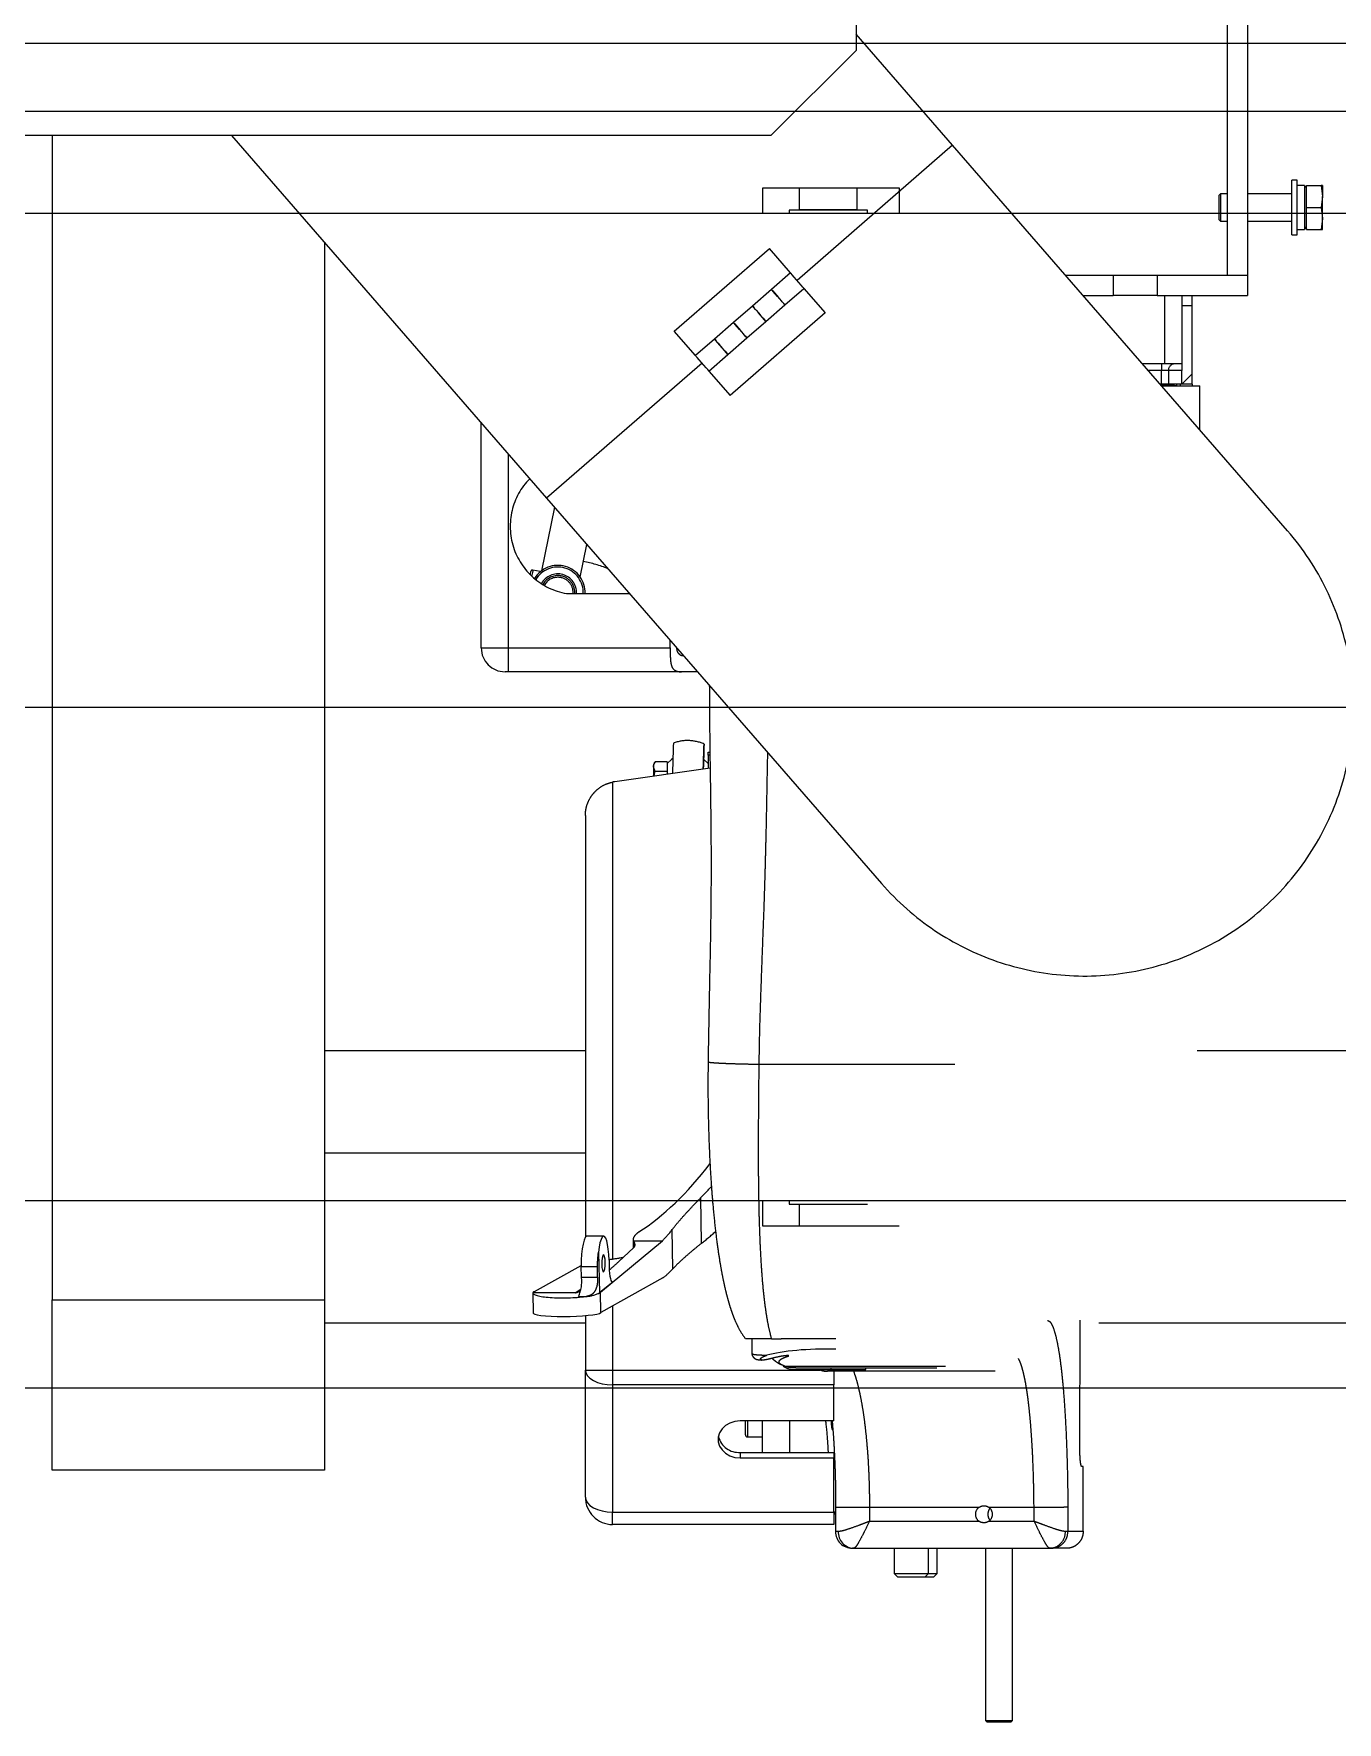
# Model space of a CAD drawing. Extents: x -681219 to -550379, y -242630 to -158199.
# Drawn here: x -670747.8 to -670364.9, y -209864.6 to -209368.5 of the extents above; entities that cross this region are included whole.
import ezdxf
from ezdxf.lldxf.tags import DXFTag

# ---------------------------------------------------------------- set-up
doc = ezdxf.new("R2010")
doc.units = 0
doc.header["$LTSCALE"] = 1000
doc.linetypes.add('DASHED2', pattern=[9.525, 6.35, -3.175])
doc.layers.get('0').update_dxf_attribs({"linetype": 'CONTINUOUS'})
doc.layers.add('center', color=253, linetype='CENTER2')
doc.layers.add('future', color=4, linetype='DASHED2', lineweight=0)
tags = doc.linetypes.add('CENTER2', pattern=[28.575, 19.05, -3.175, 3.175, -3.175]).pattern_tags.tags
tags[10:11] = [DXFTag(74, 4), DXFTag(75, 0), DXFTag(340, '0'), DXFTag(46, 0.0), DXFTag(50, 0.0), DXFTag(44, 0.0), DXFTag(45, 0.0)]
tags[8:9] = [DXFTag(74, 4), DXFTag(75, 0), DXFTag(340, '0'), DXFTag(46, 0.0), DXFTag(50, 0.0), DXFTag(44, 0.0), DXFTag(45, 0.0)]
tags[6:7] = [DXFTag(74, 4), DXFTag(75, 0), DXFTag(340, '0'), DXFTag(46, 0.0), DXFTag(50, 0.0), DXFTag(44, 0.0), DXFTag(45, 0.0)]
tags[4:5] = [DXFTag(74, 4), DXFTag(75, 0), DXFTag(340, '0'), DXFTag(46, 0.0), DXFTag(50, 0.0), DXFTag(44, 0.0), DXFTag(45, 0.0)]

# ---------------------------------------------------------------- blocks, each defined once
blk = doc.blocks.new('*U130')
at = {"color": 0, "linetype": 'ByBlock', "lineweight": -2}
for p, q in [((-1942.1, 303.38), (-1942.1, 126.88)), ((-1936.1, 303.38), (-1936.1, 126.88)), ((-2051.1, 252.88), (-2051.1, 192.88)), ((-3011.56, 195), (-1390.91, 195)), ((-2022.74, 165.04), (-2051.1, 197.67)), ((-2051.1, 192.88), (-2076.1, 167.88)), ((-1390.91, 175), (-3008.56, 175)), ((-2076.1, 167.88), (-2356.1, 167.88)), ((-2287.25, 167.88), (-2287.25, -174.12)), ((-2234.54, 167.88), (-2141.99, 61.39)), ((-2022.74, 165.04), (-2068.42, 125.34)), ((-1924.34, 51.82), (-2022.74, 165.04)), ((-1921.5, 154.77), (-1923.1, 154.77)), ((-1923.1, 138.77), (-1923.1, 154.77)), ((-1921.5, 138.77), (-1921.5, 154.77)), ((-2078.46, 152.5), (-2038.46, 152.5)), ((-2078.46, 145), (-2078.46, 152.5)), ((-2067.76, 152.5), (-2067.76, 146.1)), ((-2050.76, 146.1), (-2050.76, 152.5)), ((-2038.46, 152.5), (-2038.46, 145)), ((-1944, 150.77), (-1944.4, 150.37)), ((-1944.4, 143.17), (-1944.4, 150.37)), ((-1942.1, 150.77), (-1944, 150.77)), ((-1944, 150.77), (-1944, 142.77)), ((-1923.1, 150.77), (-1936.1, 150.77)), ((-1919.4, 153.21), (-1921.5, 153.21)), ((-1919.4, 153.21), (-1919.4, 140.33)), ((-1918.8, 153.11), (-1919.4, 152.51)), ((-1918.8, 153.27), (-1914.47, 153.27)), ((-1918.8, 146.77), (-1918.8, 153.27)), ((-1914.47, 153.27), (-1914.1, 150.02)), ((-1914.1, 150.02), (-1914.47, 146.77)), ((-1914.1, 153.27), (-1914.1, 150.02)), ((-1914.1, 143.52), (-1914.1, 150.02)), ((-2065.89, 145), (-3000.56, 145)), ((-2047.76, 146), (-2070.76, 146)), ((-2070.76, 146), (-2070.76, 145)), ((-2050.76, 146.1), (-2067.76, 146.1)), ((-2067.36, 146.1), (-2067.36, 146)), ((-2052.63, 145), (-2065.89, 145)), ((-1546.69, 145), (-2052.63, 145)), ((-2051.16, 146), (-2051.16, 146.1)), ((-2047.76, 145), (-2047.76, 146)), ((-1918.8, 146.77), (-1914.47, 146.77)), ((-1918.8, 140.27), (-1918.8, 146.77)), ((-1914.47, 146.77), (-1914.1, 143.52)), ((-1944.4, 143.17), (-1944, 142.77)), ((-1944, 142.77), (-1942.1, 142.77)), ((-1936.1, 142.77), (-1923.1, 142.77)), ((-1921.5, 140.33), (-1919.4, 140.33)), ((-1919.4, 141.04), (-1918.8, 140.44)), ((-1918.8, 140.27), (-1914.47, 140.27)), ((-1914.1, 143.52), (-1914.47, 140.27)), ((-1914.1, 140.27), (-1914.1, 143.52)), ((-2207.25, 136.47), (-2207.25, -174.12)), ((-2104.48, 110.43), (-2076.56, 134.7)), ((-2070.33, 127.53), (-2076.56, 134.7)), ((-1923.1, 138.77), (-1921.5, 138.77)), ((-2070.33, 127.53), (-2075.91, 122.68)), ((-1989.57, 126.88), (-1975.6, 126.88)), ((-1975.6, 126.88), (-1975.6, 120.88)), ((-1975.6, 126.88), (-1962.6, 126.88)), ((-1962.6, 126.88), (-1962.6, 120.88)), ((-1962.6, 126.88), (-1936.1, 126.88)), ((-1936.1, 126.88), (-1936.1, 120.88)), ((-2075.91, 122.68), (-2081.5, 117.83)), ((-2071.97, 118.15), (-2066.39, 123.01)), ((-2066.39, 123.01), (-2060.16, 115.84)), ((-1984.36, 120.88), (-1975.6, 120.88)), ((-1962.6, 120.88), (-1975.6, 120.88)), ((-1962.6, 120.88), (-1936.1, 120.88)), ((-1960.35, 100.88), (-1960.35, 120.88)), ((-1955.35, 120.88), (-1955.35, 100.88)), ((-1952.35, 117.88), (-1952.35, 120.88)), ((-2060.16, 115.84), (-2088.08, 91.56)), ((-2081.5, 117.83), (-2087.08, 112.97)), ((-2077.56, 113.3), (-2071.97, 118.15)), ((-1952.35, 117.88), (-1955.35, 117.88)), ((-1952.35, 97.88), (-1952.35, 117.88)), ((-2098.25, 103.26), (-2104.48, 110.43)), ((-2087.08, 112.97), (-2092.67, 108.12)), ((-2083.14, 108.44), (-2077.56, 113.3)), ((-2092.67, 108.12), (-2098.25, 103.26)), ((-2088.73, 103.59), (-2083.14, 108.44)), ((-2096.34, 101.07), (-2141.99, 61.39)), ((-2094.32, 98.73), (-2088.73, 103.59)), ((-1960.35, 100.88), (-1966.97, 100.88)), ((-1961.35, 100.88), (-1961.35, 98.88)), ((-1955.35, 100.88), (-1960.35, 100.88)), ((-1955.35, 100.88), (-1955.35, 98.88)), ((-2094.32, 98.73), (-2088.08, 91.56)), ((-1961.35, 98.88), (-1965.24, 98.88)), ((-1961.35, 94.88), (-1961.76, 94.88)), ((-1961.35, 94.7), (-1961.6, 94.7)), ((-1959.35, 98.88), (-1961.35, 98.88)), ((-1961.35, 94.88), (-1961.35, 98.88)), ((-1959.35, 94.88), (-1961.35, 94.88)), ((-1961.35, 94.7), (-1961.35, 94.41)), ((-1961.32, 94.38), (-1950.13, 94.38)), ((-1959.35, 98.88), (-1959.35, 94.88)), ((-1955.35, 98.88), (-1959.35, 98.88)), ((-1959.35, 94.66), (-1959.35, 94.88)), ((-1955.35, 94.88), (-1959.35, 94.88)), ((-1956.85, 94.27), (-1956.85, 94.88)), ((-1955.85, 94.88), (-1955.85, 94.38)), ((-1955.35, 94.88), (-1955.35, 98.88)), ((-1955.35, 94.88), (-1952.35, 97.88)), ((-1952.35, 94.88), (-1955.35, 94.88)), ((-1952.35, 94.88), (-1952.35, 97.88)), ((-1952.35, 94.88), (-1952.35, 94.38)), ((-1950.13, 81.5), (-1950.13, 94.38)), ((-2161.2, 17.38), (-2161.2, 83.49)), ((-2153.2, 17.38), (-2153.2, 74.29)), ((-2141.99, 61.39), (-2043.59, -51.82)), ((-2139.65, 58.7), (-2143.52, 40.04)), ((-2132.15, 38.22), (-2130.17, 47.79)), ((-2143.85, 39.81), (-2146.02, 40.26)), ((-2136.2, 33.38), (-2117.64, 33.38)), ((-2161.2, 17.38), (-2153.2, 17.38)), ((-2153.2, 17.38), (-2105.7, 17.38)), ((-2153.2, 10.38), (-2153.2, 17.38)), ((-2105.7, 17.38), (-2105.7, 19.63)), ((-2153.2, 10.38), (-2154.2, 10.38)), ((-2102.33, 10.38), (-2153.2, 10.38)), ((-2097.65, 10.38), (-2102.33, 10.38)), ((-2095.85, -13.96), (-2095.85, -13.96)), ((-2094.58, -13.25), (-2094.03, -13.25)), ((-2094.58, -14.16), (-2094.58, -13.25)), ((-2094.58, -14.16), (-2094.58, -18.06)), ((-2094.01, -14.16), (-2094.58, -14.16)), ((-2093.96, -17.98), (-2122, -21.92)), ((-2110.14, -16.05), (-2110.58, -16.83)), ((-2110.58, -16.83), (-2110.58, -17.5)), ((-2110.58, -17.5), (-2110.58, -20.31)), ((-2110.14, -18.94), (-2110.58, -17.5)), ((-2106.58, -16.05), (-2110.14, -16.05)), ((-2106.58, -18.94), (-2110.14, -18.94)), ((-2106.58, -16.05), (-2106.58, -16.63)), ((-2106.58, -16.63), (-2106.58, -18.36)), ((-2106.58, -18.36), (-2106.58, -18.94)), ((-2106.58, -18.94), (-2106.58, -19.75)), ((-2122.61, -22.02), (-2122.61, -162.13)), ((-2130.61, -31.82), (-2130.61, -155.74)), ((-2130.61, -101.02), (-2207.25, -101.02)), ((-1889.1, -101.02), (-1950.92, -101.02)), ((-2022.08, -105), (-2079.66, -105)), ((-2130.61, -131.02), (-2207.25, -131.02)), ((-1390.91, -145), (-3000.56, -145)), ((-2096.48, -157.51), (-2096.69, -144.11)), ((-2078.46, -152.5), (-2078.46, -145)), ((-2070.76, -145), (-2070.76, -146)), ((-2070.76, -146), (-2047.76, -146)), ((-2050.76, -146.1), (-2067.76, -146.1)), ((-2067.76, -146.1), (-2067.76, -152.5)), ((-2067.36, -146), (-2067.36, -146.1)), ((-2104.93, -165.01), (-2105.11, -153.5)), ((-2038.46, -152.5), (-2078.46, -152.5)), ((-2125.23, -155.43), (-2130.13, -155.39)), ((-2126.14, -171.87), (-2107.98, -156.78)), ((-2116.6, -158.59), (-2116.6, -158.96)), ((-2116.59, -156.47), (-2116.56, -158.59)), ((-2116.55, -156.78), (-2107.98, -156.78)), ((-2116.45, -157), (-2116.16, -157.48)), ((-2116.45, -157), (-2116.42, -158.79)), ((-2116.16, -157.48), (-2116.15, -158.43)), ((-2126.76, -160.16), (-2126.44, -172.09)), ((-2123.67, -162.52), (-2123.64, -164.47)), ((-2116.51, -158.88), (-2120.81, -162.88)), ((-2119.51, -161.67), (-2119.51, -161.63)), ((-2131.97, -164.12), (-2145.68, -171.76)), ((-2131.97, -164.12), (-2131.82, -164.04)), ((-2131.82, -164.3), (-2127.07, -164.34)), ((-2131.75, -167.44), (-2131.82, -164.3)), ((-2131.75, -167.44), (-2127.01, -167.48)), ((-2107.81, -167.71), (-2126.05, -177.88)), ((-2146.05, -172.1), (-2145.96, -178.03)), ((-2133.61, -172.03), (-2146.04, -172.03)), ((-2133.61, -172.03), (-2131.93, -170.98)), ((-2132.62, -173.12), (-2130.34, -173.13)), ((-2122.49, -168.83), (-2126.44, -172.09)), ((-2126.05, -177.88), (-2126.14, -171.87)), ((-2287.25, -224.12), (-2287.25, -174.12)), ((-2287.25, -174.12), (-2207.25, -174.12)), ((-2207.25, -174.12), (-2207.25, -224.12)), ((-2122.61, -175.96), (-2122.61, -194.75)), ((-2130.61, -181.02), (-2207.25, -181.02)), ((-2130.61, -178.75), (-2130.61, -194.75)), ((-1985.34, -218.12), (-1985.3, -180.11)), ((-1767.25, -181.02), (-1979.74, -181.02)), ((-2081.73, -185.62), (-2081.73, -189.89)), ((-2075.94, -185.62), (-2073.13, -185.62)), ((-2057.07, -185.62), (-2073.13, -185.62)), ((-2130.61, -194.75), (-2122.61, -194.75)), ((-2130.61, -232.12), (-2130.61, -194.75)), ((-2122.61, -194.75), (-2122.61, -199.11)), ((-2122.61, -194.75), (-2061.7, -194.75)), ((-2072.02, -193.61), (-2024.85, -193.61)), ((-2069.45, -194.62), (-2058.4, -194.62)), ((-2068.61, -194.08), (-2027.33, -194.08)), ((-2010.21, -195.12), (-2059.46, -195.12)), ((-2058.4, -194.62), (-2058.4, -194.08)), ((-2058.4, -194.62), (-2048.18, -194.62)), ((-2057.61, -195.12), (-2057.61, -199.11)), ((-2048.18, -194.62), (-2048.18, -194.08)), ((-2720.56, -200), (-1390.91, -200)), ((-2057.61, -199.11), (-2122.61, -199.11)), ((-2122.61, -199.11), (-2122.61, -236.49)), ((-2057.61, -209.69), (-2057.61, -199.11)), ((-2057.61, -209.69), (-2085.11, -209.69)), ((-2083.61, -210.12), (-2083.61, -209.69)), ((-2083.61, -213.75), (-2083.61, -210.12)), ((-2082.99, -209.69), (-2082.99, -214.37)), ((-2078.61, -218.95), (-2078.61, -209.69)), ((-2070.61, -209.69), (-2070.61, -218.95)), ((-2082.99, -214.37), (-2078.61, -214.37)), ((-2085.11, -218.95), (-2085.11, -220.59)), ((-2085.11, -218.95), (-2057.61, -218.95)), ((-2085.11, -220.59), (-2057.61, -220.59)), ((-2057.61, -218.95), (-2057.61, -220.59)), ((-2057.61, -236.49), (-2057.61, -220.59)), ((-1984.39, -223.12), (-1984.78, -223.12)), ((-1984.35, -242.1), (-1984.39, -223.12)), ((-2207.25, -224.12), (-2287.25, -224.12)), ((-2122.61, -236.49), (-2057.61, -236.49)), ((-2122.61, -240.12), (-2122.61, -236.49)), ((-2057.61, -236.49), (-2057.61, -240.12)), ((-2057.1, -237.12), (-2057.61, -237.12)), ((-2057.1, -235.11), (-2057.11, -242.16)), ((-2047.16, -235.12), (-2047.17, -239.12)), ((-2015.05, -235.12), (-2047.16, -235.12)), ((-1998.81, -235.12), (-2012.02, -235.12)), ((-1998.79, -239.12), (-1998.81, -235.12)), ((-2057.61, -240.12), (-2122.61, -240.12)), ((-2047.17, -239.12), (-2015.05, -239.12)), ((-2012.02, -239.12), (-1998.79, -239.12)), ((-2051.75, -247.12), (-1994.19, -247.12)), ((-2039.86, -247.12), (-2039.86, -254.56)), ((-2029.86, -254.56), (-2029.86, -247.12)), ((-2027.31, -254.56), (-2027.31, -247.12)), ((-2013.11, -247.12), (-2013.11, -297.72)), ((-2005.11, -297.72), (-2005.11, -247.12)), ((-1993.8, -247.12), (-1994.19, -247.12)), ((-1989.31, -247.12), (-1993.8, -247.12)), ((-2039.86, -254.56), (-2038.86, -255.56)), ((-2039.86, -254.56), (-2029.86, -254.56)), ((-2030.86, -255.56), (-2038.86, -255.56)), ((-2030.86, -255.56), (-2029.86, -254.56)), ((-2028.31, -255.56), (-2030.86, -255.56)), ((-2029.86, -254.56), (-2027.31, -254.56)), ((-2028.31, -255.56), (-2027.31, -254.56)), ((-2013.11, -297.72), (-2012.61, -298.22)), ((-2013.11, -297.72), (-2005.11, -297.72)), ((-2005.61, -298.22), (-2012.61, -298.22)), ((-2005.61, -298.22), (-2005.11, -297.72))]:
    blk.add_line(p, q, dxfattribs=at)
at = {"color": 0, "linetype": 'ByBlock', "lineweight": -2, "flags": 128}
for points in [[(-2066.39, 123.01), (-2066.45, 123.07), (-2066.74, 123.41), (-2067.24, 123.98), (-2067.89, 124.73), (-2068.6, 125.54), (-2069.27, 126.32), (-2069.83, 126.97), (-2070.2, 127.39), (-2070.33, 127.53)], [(-2075.91, 122.68), (-2075.86, 122.62), (-2075.57, 122.29), (-2075.05, 121.69), (-2074.38, 120.92), (-2073.65, 120.08), (-2072.96, 119.29), (-2072.41, 118.65), (-2072.06, 118.25), (-2071.97, 118.15)], [(-2071.97, 118.15), (-2072.02, 118.2), (-2072.29, 118.52), (-2072.78, 119.08), (-2073.43, 119.83), (-2074.14, 120.65), (-2074.83, 121.44), (-2075.4, 122.09), (-2075.78, 122.53), (-2075.91, 122.68), (-2075.91, 122.68)], [(-2077.56, 113.3), (-2077.65, 113.4), (-2077.99, 113.79), (-2078.55, 114.43), (-2079.24, 115.23), (-2079.97, 116.07), (-2080.64, 116.84), (-2081.15, 117.43), (-2081.45, 117.77), (-2081.5, 117.83)], [(-2081.5, 117.83), (-2081.5, 117.83), (-2081.36, 117.67), (-2080.99, 117.24), (-2080.42, 116.58), (-2079.73, 115.79), (-2079.02, 114.97), (-2078.37, 114.23), (-2077.88, 113.66), (-2077.6, 113.35), (-2077.56, 113.3)], [(-2087.08, 112.97), (-2087.03, 112.91), (-2086.74, 112.58), (-2086.22, 111.98), (-2085.55, 111.21), (-2084.82, 110.37), (-2084.13, 109.58), (-2083.58, 108.94), (-2083.23, 108.54), (-2083.14, 108.44)], [(-2083.14, 108.44), (-2083.19, 108.49), (-2083.46, 108.81), (-2083.95, 109.37), (-2084.6, 110.12), (-2085.31, 110.94), (-2086, 111.73), (-2086.57, 112.39), (-2086.95, 112.82), (-2087.08, 112.97), (-2087.08, 112.97)], [(-2088.73, 103.59), (-2088.82, 103.69), (-2089.16, 104.08), (-2089.72, 104.72), (-2090.41, 105.52), (-2091.14, 106.36), (-2091.81, 107.13), (-2092.32, 107.72), (-2092.62, 108.06), (-2092.67, 108.12)], [(-2092.67, 108.12), (-2092.67, 108.12), (-2092.53, 107.96), (-2092.16, 107.53), (-2091.59, 106.88), (-2090.9, 106.08), (-2090.19, 105.26), (-2089.54, 104.52), (-2089.05, 103.95), (-2088.77, 103.64), (-2088.73, 103.59)], [(-2094.32, 98.73), (-2094.37, 98.8), (-2094.66, 99.13), (-2095.17, 99.71), (-2095.81, 100.46), (-2096.52, 101.27), (-2097.2, 102.05), (-2097.76, 102.69), (-2098.12, 103.12), (-2098.25, 103.26)], [(-2146.82, 38.9), (-2146.76, 39.17), (-2146.65, 39.69), (-2146.61, 39.87)], [(-2146.02, 40.26), (-2146.06, 40.08), (-2146.17, 39.55), (-2146.35, 38.71), (-2146.39, 38.49)], [(-2104.76, -10.58), (-2104.76, -10.75), (-2104.78, -11.28), (-2104.8, -12.16), (-2104.84, -13.36), (-2104.88, -14.83), (-2104.93, -16.54), (-2104.99, -18.41), (-2105.02, -19.53)], [(-2095.98, -18.26), (-2095.94, -16.8), (-2095.89, -15.1), (-2095.84, -13.62), (-2095.81, -12.42), (-2095.78, -11.54), (-2095.76, -11.01), (-2095.76, -10.84), (-2095.76, -11.04), (-2095.78, -11.61), (-2095.81, -12.52), (-2095.84, -13.74), (-2095.89, -15.24), (-2095.89, -15.35)], [(-2095.89, -15.35), (-2095.88, -14.89), (-2095.85, -13.92), (-2095.83, -13.27), (-2095.82, -12.98), (-2095.82, -13.06), (-2095.84, -13.5), (-2095.86, -14.29), (-2095.89, -15.39), (-2095.93, -16.76), (-2095.98, -18.26)], [(-2095.89, -15.35), (-2095.87, -14.56), (-2095.85, -14.08), (-2095.85, -13.97), (-2095.86, -14.24), (-2095.88, -14.87), (-2095.91, -15.82), (-2095.94, -17.07), (-2095.98, -18.26)], [(-2104.89, -15.08), (-2105.34, -15.39), (-2106.58, -16.54)], [(-2095.98, -18.26), (-2095.95, -17.44), (-2095.92, -16.33), (-2095.9, -15.54), (-2095.88, -15.09), (-2095.88, -15), (-2095.89, -15.3), (-2095.89, -15.35)], [(-2094.58, -16.54), (-2095.83, -15.39), (-2095.89, -15.35)], [(-2130.13, -155.39), (-2130.32, -155.44), (-2130.67, -155.84), (-2131.01, -156.62), (-2131.3, -157.74), (-2131.54, -159.14), (-2131.71, -160.76), (-2131.81, -162.51), (-2131.82, -164.3)], [(-2123.67, -162.52), (-2123.74, -160.83), (-2123.87, -159.26), (-2124.08, -157.89), (-2124.34, -156.77), (-2124.65, -155.97), (-2124.99, -155.52), (-2125.34, -155.45), (-2125.69, -155.74), (-2126.02, -156.4), (-2126.32, -157.39), (-2126.57, -158.66), (-2126.76, -160.16)], [(-2116.56, -158.6), (-2116.53, -158.73), (-2116.47, -158.84)], [(-2125.81, -163.71), (-2125.75, -164.64), (-2125.63, -165.39), (-2125.46, -165.83), (-2125.26, -165.91), (-2125.07, -165.62), (-2124.91, -164.99), (-2124.81, -164.12), (-2124.79, -163.15), (-2124.84, -162.22), (-2124.97, -161.47), (-2125.14, -161.03), (-2125.34, -160.95), (-2125.53, -161.24), (-2125.68, -161.87), (-2125.78, -162.74), (-2125.81, -163.71)], [(-2123.64, -164.47), (-2123.6, -165.46), (-2123.53, -166.39), (-2123.41, -167.21), (-2123.27, -167.9), (-2123.09, -168.42), (-2122.9, -168.76), (-2122.7, -168.9), (-2122.49, -168.83)], [(-2145.96, -178.03), (-2145.9, -178.16), (-2145.5, -178.36), (-2144.75, -178.55), (-2143.67, -178.71), (-2142.3, -178.85), (-2140.7, -178.94), (-2138.93, -179), (-2137.04, -179.02), (-2135.11, -178.99), (-2133.22, -178.92), (-2131.42, -178.81), (-2129.8, -178.67), (-2128.4, -178.5), (-2127.29, -178.31), (-2126.49, -178.1), (-2126.05, -177.88)], [(-2130.61, -194.75), (-2130.46, -195.6), (-2130, -196.42), (-2129.26, -197.17), (-2128.27, -197.83), (-2127.06, -198.38), (-2125.67, -198.78), (-2124.17, -199.03), (-2122.61, -199.11)], [(-2085.11, -209.69), (-2086.67, -209.85), (-2088.13, -210.32), (-2089.42, -211.06), (-2090.46, -212.05), (-2091.19, -213.21), (-2091.56, -214.48), (-2091.56, -215.8), (-2091.19, -217.07), (-2090.46, -218.23), (-2089.42, -219.22), (-2088.13, -219.96), (-2086.67, -220.43), (-2085.11, -220.59)], [(-2130.61, -232.12), (-2130.46, -232.97), (-2130, -233.79), (-2129.26, -234.55), (-2128.27, -235.21), (-2127.06, -235.75), (-2125.67, -236.16), (-2124.17, -236.4), (-2122.61, -236.49)], [(-1988.83, -242.08), (-1987.72, -242.09), (-1984.35, -242.1)]]:
    blk.add_lwpolyline(points, dxfattribs=at)
at = {"color": 0, "linetype": 'ByBlock', "lineweight": -2}
for centre, radius, start, end in [((-1957.35, 98.88), 2, 90, 180), ((-1960.68, 74.14), 20.57, 79.6627, 91.8694), ((-2132.7, 53.07), 20, 135.4526, 259.9213), ((-1983.97, 0), 79, 220.9955, 40.9955), ((-2146.13, 39.77), 0.5, 78.3078, 168.3078), ((-2138.71, 33.64), 8, 358.0965, 149.0132), ((-2138.71, 33.64), 7.5, 357.9695, 149.5744), ((-2140.32, -1.26), 45, 68.7203, 78.3078), ((-2138.71, 33.64), 5.5, 357.2307, 151.5124), ((-2138.71, 33.64), 5, 87.2037, 151.8771), ((-2138.71, 33.64), 4.5, 87.2037, 152.1632), ((-2138.71, 33.64), 4.5, 356.6146, 87.2037), ((-2138.71, 33.64), 5, 356.9535, 87.2037), ((-2154.2, 17.38), 7, 180, 270), ((-2100.58, -21.83), 12, 88.3185, 110.3428), ((-2100.58, -21.83), 12, 66.2942, 88.3185), ((-2120.61, -31.82), 10, 98, 101.537), ((-2132, -94.7), 68.09, 277.0076, 280.5708), ((-2142.5, -168.68), 10.83, 335.8314, 6.611), ((-2145.51, -172.37), 0.632, 104.9934, 147.0381), ((-2131.24, -161.94), 11.23, 274.5957, 295.3125), ((-2085.51, -212.73), 6.23, 194.7998, 273.6734), ((-2082.99, -213.75), 0.625, 180, 270), ((-2122.61, -232.12), 8, 180, 270), ((-2052.17, -242.12), 5, 180.1519, 270.0054), ((-2051.53, -242.32), 4.81, 177.5257, 267.3912), ((-1994.41, -242.32), 4.81, 272.6269, 2.7774)]:
    blk.add_arc(centre, radius, start, end, dxfattribs=at)
for centre, major_axis, ratio, start_param, end_param in [((-2130.32, 58.92), (7.89, 219.98), 0.398701, 3.407241, 3.656614), ((-2124.38, 58.92), (7.89, 219.98), 0.398701, 3.551238, 3.588568), ((-2115.13, 58.92), (1.81, 220), 0.204191, 3.341393, 3.406559), ((-2086.6, -155.84), (29.99, 0.7), 0.167009, 3.191107, 3.235119), ((-2146.01, -158.64), (29.99, 0.7), 0.167009, 6.097346, 6.376711), ((-2123.89, 118.32), (10.4, 289.97), 0.398701, 3.469776, 3.506571), ((-2123.78, -162.88), (10.18, 9.03), 0.14701, 4.599639, 4.876788), ((-2139.15, -58.39), (-13.87, 595.87), 0.016394, 4.527895, 4.533252), ((-2115.33, 118.32), (2.38, 290), 0.204191, 3.308959, 3.358198), ((-2136.05, -171.87), (10, 0.23), 0.167009, 3.099246, 5.29398), ((-2123.78, -162.88), (10.18, 9.03), 0.14701, 3.305992, 3.652455), ((-2136.05, -171.87), (10, 0.23), 0.167009, 5.884756, 6.145239), ((-2056.73, -194.12), (25, -0.78), 0.217772, 1.591219, 2.545943), ((-2069.45, -189.62), (0, 5), 0.990946, 2.471134, 3.141593), ((-2059.46, -188.12), (0, 7), 0.990946, 2.761341, 3.141593), ((-2013.53, -237.12), (-2.52, 0), 0.990795, 5.35589, 7.210481), ((-2013.53, -237.12), (-2.52, 0), 0.990795, 2.214297, 4.068888)]:
    blk.add_ellipse(centre, major_axis=major_axis, ratio=ratio, start_param=start_param, end_param=end_param, dxfattribs=at)
for points, knots in [([(-1914.1, 153.27), (-1914.17, 153.27), (-1914.24, 153.27), (-1914.46, 153.27), (-1914.47, 153.27)], [0, 0, 0, 0, 0.973002, 1, 1, 1, 1]), ([(-1914.47, 140.27), (-1914.46, 140.27), (-1914.24, 140.27), (-1914.17, 140.27), (-1914.1, 140.27)], [0, 0, 0, 0, 0.026998, 1, 1, 1, 1]), ([(-2105.7, 17.38), (-2105.7, 16.6), (-2105.69, 15.04), (-2105.57, 12.97), (-2105.12, 11.46), (-2104.22, 10.62), (-2103.2, 10.39), (-2102.51, 10.38), (-2102.33, 10.38)], [0, 0, 0, 0, 0.196161, 0.392461, 0.583909, 0.761664, 0.937858, 1, 1, 1, 1]), ([(-2101.67, 15), (-2101.95, 15.03), (-2102.48, 15.07), (-2103.1, 15.54), (-2103.52, 16.17), (-2103.69, 16.84), (-2103.71, 17.23), (-2103.71, 17.38)], [0, 0, 0, 0, 0.242877, 0.480038, 0.71917, 0.890844, 1, 1, 1, 1]), ([(-2094.2, 6.4), (-2094.17, 1.26), (-2094.11, -9.51), (-2093.85, -25.01), (-2093.68, -40.32), (-2093.69, -55.2), (-2093.92, -70.84), (-2094.3, -87.3), (-2094.47, -98.56), (-2094.57, -104.34)], [0, 0, 0, 0, 0.139113, 0.291889, 0.419736, 0.553898, 0.694931, 0.843399, 1, 1, 1, 1]), ([(-2077.12, -13.25), (-2077.13, -13.85), (-2077.19, -16.52), (-2077.28, -21.49), (-2077.39, -27.77), (-2077.51, -33.81), (-2077.63, -39.28), (-2077.76, -44.51), (-2077.93, -50.71), (-2078.18, -58.48), (-2078.52, -67.68), (-2078.89, -77.42), (-2079.24, -86.96), (-2079.51, -96.22), (-2079.61, -102.17), (-2079.66, -105)], [0, 0, 0, 0, 0.019763, 0.087151, 0.162695, 0.224902, 0.284529, 0.341576, 0.396045, 0.487235, 0.59563, 0.697042, 0.805573, 0.907668, 1, 1, 1, 1]), ([(-2110.58, -17.5), (-2110.58, -17.46), (-2110.58, -16.98), (-2110.35, -16.5), (-2110.14, -16.05)], [0, 0, 0, 0, 0.070188, 1, 1, 1, 1]), ([(-2110.39, -20.29), (-2110.37, -20.05), (-2110.33, -19.6), (-2110.2, -19.16), (-2110.14, -18.94)], [0, 0, 0, 0, 0.508278, 1, 1, 1, 1]), ([(-2130.61, -31.82), (-2130.61, -31.82), (-2130.61, -31.27), (-2130.51, -30.09), (-2130.04, -28.28), (-2129.21, -26.6), (-2128.14, -25.17), (-2126.82, -23.91), (-2125.02, -22.7), (-2123.41, -22.25), (-2122.61, -22.02)], [0, 0, 0, 0, 0.001237, 0.134743, 0.29422, 0.457863, 0.574111, 0.693277, 0.846156, 1, 1, 1, 1]), ([(-2094.57, -104.34), (-2094.59, -107.13), (-2094.63, -112.54), (-2094.53, -120.35), (-2094.32, -127.6), (-2094.02, -134.27), (-2093.65, -140.31), (-2093.16, -146.54), (-2092.54, -152.68), (-2091.82, -158.44), (-2091.12, -163.01), (-2090.5, -166.47), (-2089.97, -169.06), (-2089.5, -171.14), (-2089.03, -173.06), (-2088.51, -174.92), (-2087.99, -176.6), (-2087.47, -178.12), (-2086.88, -179.67), (-2086.05, -181.56), (-2085, -183.6), (-2084.11, -184.84), (-2083.66, -185.47)], [0, 0, 0, 0, 0.077218, 0.149883, 0.218959, 0.284416, 0.345468, 0.402484, 0.480966, 0.550061, 0.609225, 0.658758, 0.694988, 0.725779, 0.757074, 0.78907, 0.821791, 0.848063, 0.87715, 0.91298, 0.956027, 1, 1, 1, 1]), ([(-2079.66, -105), (-2080.65, -104.98), (-2082.7, -104.95), (-2085.74, -104.87), (-2088.63, -104.78), (-2091.15, -104.67), (-2093.05, -104.54), (-2094.2, -104.43), (-2094.41, -104.37), (-2094.49, -104.34)], [0, 0, 0, 0, 0.135574, 0.280996, 0.433816, 0.59062, 0.747427, 0.900245, 1, 1, 1, 1]), ([(-2079.66, -105), (-2079.68, -107.23), (-2079.73, -111.52), (-2079.78, -117.62), (-2079.81, -122.14), (-2079.83, -125.25), (-2079.83, -127.15), (-2079.83, -128.96), (-2079.84, -130.67), (-2079.83, -132.29), (-2079.82, -135.34), (-2079.79, -139.72), (-2079.71, -145.25), (-2079.59, -150.4), (-2079.43, -155.16), (-2079.21, -160.18), (-2078.9, -165.35), (-2078.48, -170.54), (-2077.97, -175.18), (-2077.38, -179.24), (-2076.72, -182.78), (-2076.2, -184.68), (-2075.94, -185.62)], [0, 0, 0, 0, 0.06423, 0.123206, 0.176927, 0.196597, 0.215455, 0.233502, 0.250738, 0.267163, 0.282777, 0.344077, 0.403354, 0.460611, 0.515851, 0.569077, 0.643295, 0.716429, 0.78849, 0.859487, 0.929959, 1, 1, 1, 1]), ([(-2105.11, -153.5), (-2104.59, -152.85), (-2103.56, -151.53), (-2101.58, -149.28), (-2099.33, -146.83), (-2097.57, -145.02), (-2096.69, -144.11)], [0, 0, 0, 0, 0.248399, 0.496803, 0.748399, 1, 1, 1, 1]), ([(-2114.91, -154.17), (-2115.31, -154.5), (-2116.12, -155.18), (-2116.62, -156.05), (-2116.57, -156.56), (-2116.55, -156.78)], [0, 0, 0, 0, 0.354363, 0.715717, 1, 1, 1, 1]), ([(-2096.48, -157.51), (-2097.36, -158.22), (-2099.12, -159.63), (-2101.37, -161.58), (-2103.36, -163.4), (-2104.41, -164.47), (-2104.93, -165.01)], [0, 0, 0, 0, 0.248613, 0.497222, 0.748612, 1, 1, 1, 1]), ([(-2127.07, -164.34), (-2127.04, -163.43), (-2126.99, -161.99), (-2126.82, -160.66), (-2126.76, -160.16)], [0, 0, 0, 0, 0.629296, 1, 1, 1, 1]), ([(-2127.01, -167.48), (-2127.01, -168.03), (-2127.03, -169.12), (-2127.35, -170.68), (-2127.97, -171.93), (-2128.92, -172.76), (-2129.78, -173.05), (-2130.29, -173.13), (-2130.34, -173.13)], [0, 0, 0, 0, 0.196394, 0.392896, 0.58629, 0.775897, 0.975611, 1, 1, 1, 1]), ([(-1994.85, -180.19), (-1994.58, -180.28), (-1994.05, -180.46), (-1993.27, -181.94), (-1992.53, -184.24), (-1991.82, -187.44), (-1991.17, -191.47), (-1990.6, -196.24), (-1990.1, -201.65), (-1989.68, -207.62), (-1989.35, -214.07), (-1989.1, -220.86), (-1988.93, -227.91), (-1988.9, -232.69), (-1988.88, -235.08)], [0, 0, 0, 0, 0.084506, 0.168709, 0.252251, 0.335526, 0.419332, 0.502371, 0.585633, 0.668624, 0.751295, 0.834469, 0.917104, 1, 1, 1, 1]), ([(-2075.94, -185.62), (-2076.46, -185.62), (-2077.49, -185.62), (-2079.08, -185.62), (-2080.42, -185.62), (-2081.47, -185.62), (-2082.27, -185.62), (-2082.88, -185.62), (-2083.44, -185.62), (-2083.51, -185.62), (-2083.57, -185.62)], [0, 0, 0, 0, 0.0755416, 0.150854, 0.2665564, 0.3655128, 0.4669218, 0.5983723, 0.7299574, 1, 1, 1, 1]), ([(-2081.7, -189.88), (-2081.68, -190.04), (-2081.65, -190.42), (-2081.42, -190.8), (-2081.22, -191.04), (-2081.08, -191.18), (-2080.89, -191.34), (-2080.62, -191.5), (-2080.2, -191.66), (-2079.73, -191.74), (-2079.09, -191.78), (-2078.78, -191.81)], [0, 0, 0, 0, 0.054366, 0.121067, 0.145535, 0.164373, 0.193812, 0.290212, 0.425842, 0.723453, 1, 1, 1, 1]), ([(-2081.65, -189.89), (-2081.66, -189.93), (-2081.68, -190.03), (-2081.06, -190.18), (-2080.06, -190.26), (-2078.93, -190.33), (-2077.87, -190.39), (-2077.33, -190.42)], [0, 0, 0, 0, 0.162627, 0.446018, 0.606337, 0.801778, 1, 1, 1, 1]), ([(-2072.02, -193.61), (-2072.34, -193.49), (-2073.25, -193.15), (-2073.74, -192.6), (-2073.68, -192.05), (-2073.27, -191.61), (-2072.53, -191.19), (-2071.7, -190.89), (-2071.12, -190.7), (-2070.94, -190.62), (-2070.88, -190.58), (-2070.87, -190.56), (-2070.88, -190.54), (-2070.91, -190.53), (-2070.96, -190.52), (-2071.04, -190.51), (-2071.23, -190.51), (-2071.87, -190.55), (-2072.8, -190.67), (-2074.27, -190.93), (-2075.73, -191.3), (-2076.96, -191.62), (-2077.82, -191.78), (-2078.14, -191.82), (-2078.42, -191.83), (-2078.61, -191.83), (-2078.77, -191.82), (-2078.91, -191.79), (-2079.06, -191.74), (-2079.23, -191.6), (-2079.17, -191.35), (-2078.79, -191.03), (-2078.15, -190.71), (-2077.6, -190.51), (-2077.33, -190.42)], [0, 0, 0, 0, 0.054169, 0.15598, 0.22018, 0.284446, 0.349492, 0.414623, 0.43856, 0.449041, 0.453065, 0.457115, 0.45884, 0.460583, 0.462127, 0.464092, 0.46761, 0.478774, 0.524755, 0.570253, 0.661174, 0.74061, 0.754244, 0.768953, 0.775119, 0.781353, 0.785645, 0.789928, 0.796548, 0.80919, 0.847779, 0.899864, 0.952117, 1, 1, 1, 1]), ([(-2075.75, -191.31), (-2075.67, -191.38), (-2075.51, -191.53), (-2075.22, -191.79), (-2074.89, -192.06), (-2074.37, -192.45), (-2073.73, -192.86), (-2073.26, -193.06), (-2073.01, -193.18)], [0, 0, 0, 0, 0.084055, 0.172861, 0.272714, 0.385487, 0.663071, 1, 1, 1, 1]), ([(-1998.81, -235.12), (-1998.83, -233.21), (-1998.87, -229.36), (-1999.04, -223.65), (-1999.25, -218.84), (-1999.48, -214.9), (-1999.7, -211.79), (-1999.95, -208.8), (-2000.24, -205.97), (-2000.51, -203.64), (-2000.77, -201.74), (-2001, -200.2), (-2001.25, -198.71), (-2001.53, -197.28), (-2001.82, -195.94), (-2002.14, -194.69), (-2002.5, -193.44), (-2002.92, -192.27), (-2003.23, -191.69), (-2003.38, -191.4)], [0, 0, 0, 0, 0.095338, 0.191595, 0.288789, 0.347591, 0.406743, 0.466249, 0.526112, 0.586338, 0.624351, 0.663711, 0.704417, 0.746471, 0.789875, 0.834628, 0.880732, 0.941555, 1, 1, 1, 1]), ([(-2072.02, -193.61), (-2071.45, -193.76), (-2070.38, -194.04), (-2069.16, -194.05), (-2068.61, -194.06)], [0, 0, 0, 0, 0.540428, 1, 1, 1, 1]), ([(-2051.82, -195.12), (-2051.63, -195.65), (-2051.25, -196.73), (-2050.71, -198.63), (-2050.21, -200.71), (-2049.68, -203.22), (-2049.14, -206.24), (-2048.62, -209.85), (-2048.19, -213.61), (-2047.82, -217.6), (-2047.52, -221.8), (-2047.31, -226.2), (-2047.18, -230.65), (-2047.17, -233.64), (-2047.16, -235.12)], [0, 0, 0, 0, 0.068191, 0.13983, 0.20848, 0.274142, 0.367939, 0.459403, 0.548552, 0.635409, 0.727846, 0.819402, 0.910109, 1, 1, 1, 1]), ([(-2060.06, -209.69), (-2060.05, -209.81), (-2059.78, -211.96), (-2059.53, -215.15), (-2059.34, -218.27), (-2059.3, -218.95)], [0, 0, 0, 0, 0.044503, 0.79034, 1, 1, 1, 1]), ([(-2058.37, -209.69), (-2058.37, -209.76), (-2058.39, -210.06), (-2058.38, -210.62), (-2058.34, -211.27), (-2058.26, -211.79), (-2058.16, -212.15), (-2058.09, -212.2), (-2058.05, -212.22)], [0, 0, 0, 0, 0.059332, 0.246132, 0.432472, 0.619772, 0.809022, 1, 1, 1, 1]), ([(-2057.96, -212.22), (-2057.96, -212.2), (-2057.97, -212.16), (-2057.97, -211.8), (-2058, -211.27), (-2058.06, -210.61), (-2058.12, -210.06), (-2058.15, -209.76), (-2058.16, -209.69)], [0, 0, 0, 0, 0.18671, 0.375415, 0.564393, 0.752478, 0.941463, 1, 1, 1, 1]), ([(-2058.12, -209.69), (-2058.09, -210.02), (-2058.04, -210.47), (-2058.01, -210.95), (-2058, -211.08)], [0, 0, 0, 0, 0.731172, 1, 1, 1, 1]), ([(-2058, -211.08), (-2057.91, -212.23), (-2057.71, -214.78), (-2057.47, -219.06), (-2057.26, -223.96), (-2057.12, -229.37), (-2057.11, -233.16), (-2057.1, -235.11)], [0, 0, 0, 0, 0.155691, 0.343189, 0.546532, 0.765559, 1, 1, 1, 1]), ([(-1984.78, -223.12), (-1984.85, -223.07), (-1984.97, -222.96), (-1985.14, -222.09), (-1985.27, -220.83), (-1985.33, -219.42), (-1985.34, -218.49), (-1985.34, -218.12)], [0, 0, 0, 0, 0.214766, 0.429536, 0.644284, 0.85897, 1, 1, 1, 1]), ([(-2057.61, -236.22), (-2057.56, -236.41), (-2057.4, -237.02), (-2057.21, -237.08), (-2057.08, -237.12)], [0, 0, 0, 0, 0.3064593, 1, 1, 1, 1]), ([(-2047.16, -235.12), (-2047.82, -235.12), (-2049.19, -235.12), (-2051.21, -235.12), (-2053.14, -235.12), (-2054.82, -235.12), (-2056.09, -235.11), (-2056.89, -235.11), (-2057.03, -235.11), (-2057.1, -235.11)], [0, 0, 0, 0, 0.132679, 0.275008, 0.424582, 0.578064, 0.731545, 0.881121, 1, 1, 1, 1]), ([(-2015.05, -235.12), (-2015.02, -235.1), (-2014.76, -234.91), (-2014.19, -234.66), (-2013.33, -234.58), (-2012.58, -234.76), (-2012.18, -235.02), (-2012.02, -235.12)], [0, 0, 0, 0, 0.036285, 0.298261, 0.561568, 0.82604, 1, 1, 1, 1]), ([(-2011.77, -235.44), (-2011.79, -235.46), (-2012.02, -235.65), (-2012.3, -236.23), (-2012.36, -236.82), (-2012.4, -237.12)], [0, 0, 0, 0, 0.041636, 0.505804, 1, 1, 1, 1]), ([(-2012.4, -237.12), (-2012.37, -237.39), (-2012.32, -237.92), (-2012.06, -238.52), (-2011.8, -238.76), (-2011.72, -238.83)], [0, 0, 0, 0, 0.4196817, 0.838557, 1, 1, 1, 1]), ([(-1988.88, -235.08), (-1989.12, -235.08), (-1989.5, -235.08), (-1990.83, -235.09), (-1992.11, -235.09), (-1993.64, -235.1), (-1995.84, -235.11), (-1997.64, -235.12), (-1998.81, -235.12)], [0, 0, 0, 0, 0.2409398, 0.3693097, 0.4999995, 0.6306883, 0.759059, 1, 1, 1, 1]), ([(-1988.88, -235.08), (-1988.87, -237.11), (-1988.85, -239.45), (-1988.84, -241.78), (-1988.83, -242.08)], [0, 0, 0, 0, 0.869932, 1, 1, 1, 1]), ([(-2057.03, -242.11), (-2057.06, -242.11), (-2057.12, -242.11), (-2056.62, -242.11), (-2056.34, -242.11)], [0, 0, 0, 0, 0.445355, 1, 1, 1, 1]), ([(-2056.34, -242.11), (-2055.98, -242.08), (-2055.21, -242), (-2053.17, -241.38), (-2050.89, -240.55), (-2049.02, -239.84), (-2048.12, -239.49), (-2047.66, -239.32), (-2047.43, -239.22), (-2047.3, -239.18), (-2047.24, -239.15), (-2047.21, -239.14), (-2047.19, -239.13), (-2047.18, -239.13), (-2047.17, -239.13), (-2047.17, -239.12)], [0, 0, 0, 0, 0.1899107, 0.4176717, 0.7172982, 0.8578364, 0.9259476, 0.961101, 0.9795214, 0.9892128, 0.9943156, 0.9970058, 0.9980042, 0.9983202, 1, 1, 1, 1]), ([(-2047.17, -239.12), (-2047.17, -239.13), (-2047.7, -240.21), (-2048.35, -241.57), (-2049.38, -243.63), (-2050.28, -245.33), (-2051.21, -246.84), (-2051.58, -247.03), (-2051.75, -247.12)], [0, 0, 0, 0, 0.0013685, 0.2711251, 0.3335771, 0.5651825, 0.7963417, 1, 1, 1, 1]), ([(-2012.02, -239.12), (-2012.15, -239.21), (-2012.52, -239.45), (-2013.23, -239.65), (-2014.09, -239.61), (-2014.7, -239.37), (-2014.99, -239.16), (-2015.05, -239.12)], [0, 0, 0, 0, 0.144891, 0.4078, 0.670769, 0.935202, 1, 1, 1, 1]), ([(-1994.19, -247.12), (-1994.36, -247.03), (-1994.73, -246.84), (-1995.66, -245.34), (-1996.57, -243.63), (-1997.6, -241.57), (-1998.26, -240.22), (-1998.79, -239.13), (-1998.79, -239.12)], [0, 0, 0, 0, 0.2032889, 0.4342509, 0.6659591, 0.7286738, 0.9986313, 1, 1, 1, 1]), ([(-1998.79, -239.12), (-1998.79, -239.13), (-1998.31, -239.31), (-1997.25, -239.71), (-1995.12, -240.52), (-1992.77, -241.36), (-1990.73, -241.98), (-1989.96, -242.05), (-1989.61, -242.09)], [0, 0, 0, 0, 0.0016787, 0.126781, 0.2828331, 0.5828498, 0.8104211, 1, 1, 1, 1]), ([(-1993.8, -247.12), (-1993.15, -247.05), (-1991.84, -246.9), (-1990.19, -245.73), (-1989.04, -244.06), (-1988.9, -242.74), (-1988.83, -242.08)], [0, 0, 0, 0, 0.25, 0.499999, 0.750003, 1, 1, 1, 1]), ([(-1989.61, -242.09), (-1989.28, -242.09), (-1988.94, -242.08), (-1988.83, -242.08), (-1988.83, -242.08)], [0, 0, 0, 0, 0.99998, 1, 1, 1, 1]), ([(-1984.35, -242.1), (-1984.41, -242.66), (-1984.51, -243.79), (-1985.36, -245.29), (-1986.61, -246.43), (-1988.01, -247.03), (-1988.94, -247.1), (-1989.31, -247.12)], [0, 0, 0, 0, 0.214016, 0.428035, 0.642078, 0.85618, 1, 1, 1, 1]), ([(-2051.75, -247.12), (-2051.89, -247.12), (-2052.15, -247.12), (-2052.11, -247.12), (-2052.1, -247.12)], [0, 0, 0, 0, 0.554171, 1, 1, 1, 1])]:
    blk.add_open_spline(points, degree=3, knots=knots, dxfattribs=at)
at = {"layer": 'center', "ltscale": 29.338309}
blk.add_line((-3104.56, 0), (1087.15, 0), dxfattribs=at)

msp = doc.modelspace()

# ---------------------------------------------------------------- block references
at = {"layer": 'future'}
msp.add_blockref('*U130', (-668455.1907, -209566.3401), dxfattribs=at)

doc.saveas('drawing.dxf')
